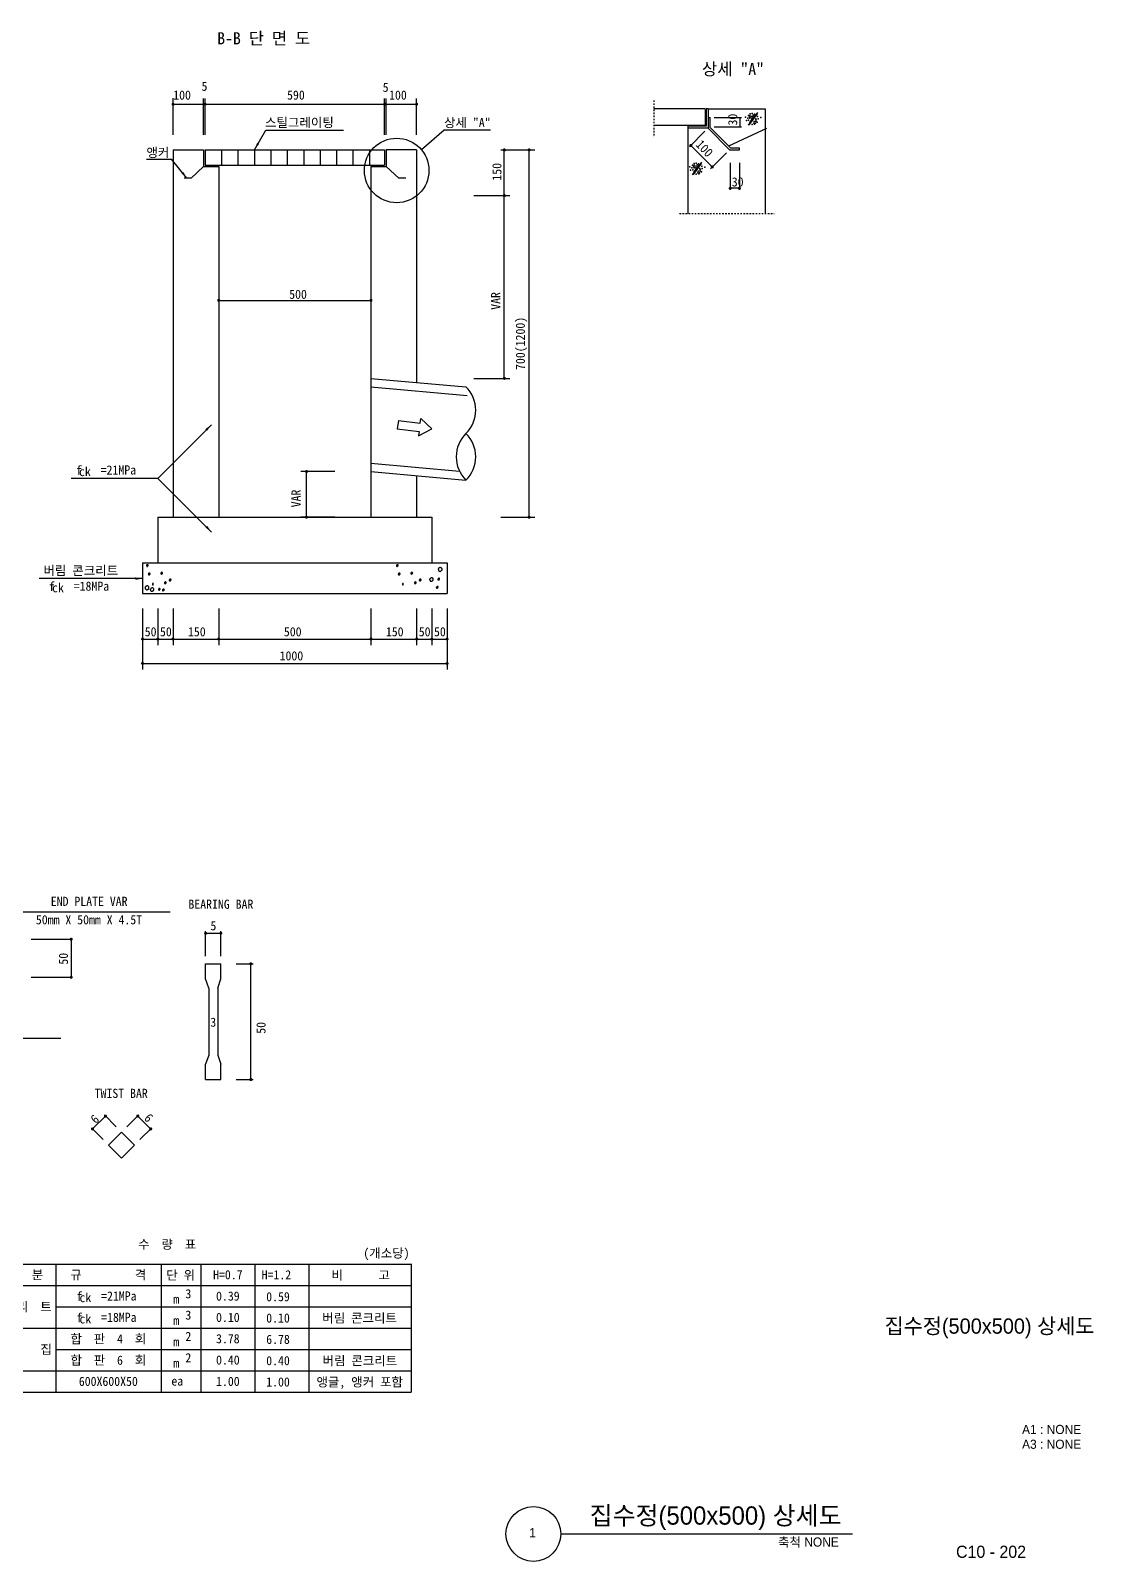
# Model space of a CAD drawing. Header units: inches. Extents: x 15 to 329, y 6 to 106.
# Drawn here: x 92.2 to 162, y 6 to 106.5 of the extents above; entities that cross this region are included whole.
import ezdxf
from ezdxf.enums import TextEntityAlignment as Align

# ---------------------------------------------------------------- set-up
doc = ezdxf.new("R2010")
doc.units = ezdxf.units.IN
doc.header["$MEASUREMENT"] = 0
for name, pattern in [('CENTER', [50.8, 31.75, -6.35, 6.35, -6.35]), ('CENTERX2', [4, 2.5, -0.5, 0.5, -0.5]), ('HIDDEN', [9.525, 6.35, -3.175])]:
    doc.linetypes.add(name, pattern=pattern)
for name, color, linetype in [('ARHT', 8, 'Continuous'), ('COBR', 3, 'Continuous'), ('COCN', 1, 'Continuous'), ('CODN', 1, 'Continuous'), ('COMM', 7, 'Continuous'), ('FORM', 7, 'Continuous'), ('TEXT', 3, 'Continuous'), ('XR-SHEET$1$SHT', 5, 'Continuous')]:
    doc.layers.add(name, color=color, linetype=linetype)
doc.styles.add('돋움', font='DotumChe.TTF')
doc.styles.add('돋음', font='Dotum.ttf')

# ---------------------------------------------------------------- blocks, each defined once
blk = doc.blocks.new('CONC')
at = {"layer": 'ARHT'}
for p, q in [((-5.3, -6.8), (5.8, 8.1)), ((-4.4, -6.4), (5.4, 6.6)), ((-3.8, -3.7), (2.4, 4.4))]:
    blk.add_line(p, q, dxfattribs=at)
for centre, radius in [((-3.7, 2.6), 0.54), ((-1.3, 3.4), 0.37), ((3.6, -2.4), 0.45), ((3.8, -0.9), 0.292)]:
    blk.add_circle(centre, radius, dxfattribs=at)
for p in [(-8.6, 2.6), (-6.2, 1.5), (-5.4, 4.3), (-3.6, 4.4), (-3.5, 1.2), (-3.3, 6.5), (-1.3, 1.2), (-0.9, 6.9), (0.2, 4.9), (1.9, 6.1), (3.3, 0.5), (5.5, 3.2), (6.2, 0.6), (9.3, 2.2), (-7.6, -1.5), (-5.1, -1), (-1, -6.1), (1, -4.6), (1.4, -2.5), (2, -5.8), (2.9, -4.6), (5.1, -3.5)]:
    blk.add_point(p, dxfattribs=at)

msp = doc.modelspace()

# ---------------------------------------------------------------- linework, layer by layer
at = {"layer": 'ARHT', "linetype": 'Continuous'}
for p, q in [((104.75, 98.65), (104.75, 97.65)), ((105.83, 98.65), (105.83, 97.65)), ((106.91, 98.65), (106.91, 97.65)), ((107.99, 98.65), (107.99, 97.65)), ((109.07, 98.65), (109.07, 97.65)), ((110.15, 98.65), (110.15, 97.65)), ((111.23, 98.65), (111.23, 97.65)), ((112.31, 98.65), (112.31, 97.65)), ((113.39, 98.65), (113.39, 97.65)), ((114.47, 98.65), (114.47, 97.65))]:
    msp.add_line(p, q, dxfattribs=at)
for centre, radius, start, end in [((99.89, 71.34), 0.0696, 141.0685, 160.1001), ((99.9, 71.32), 0.093, 124.6197, 141.0685), ((99.9, 71.32), 0.093, 108.1709, 124.6197), ((99.9, 71.34), 0.0696, 89.1393, 108.1709), ((99.9, 71.36), 0.0522, 64.7817, 89.1393), ((99.9, 71.38), 0.0343, 34.6197, 64.7817), ((99.9, 71.38), 0.0343, 4.4577, 34.6197), ((99.89, 71.38), 0.0522, 340.1001, 4.4577), ((116.31, 71.34), 0.0696, 141.0685, 160.1001), ((116.33, 71.32), 0.093, 124.6197, 141.0685), ((116.33, 71.32), 0.093, 108.1709, 124.6197), ((116.32, 71.34), 0.0696, 89.1393, 108.1709), ((116.32, 71.36), 0.0522, 64.7817, 89.1393), ((116.33, 71.38), 0.0343, 34.6197, 64.7817), ((116.33, 71.38), 0.0343, 4.4577, 34.6197), ((116.31, 71.38), 0.0522, 340.1001, 4.4577), ((99.87, 71.34), 0.0522, 160.1001, 184.4577), ((99.85, 71.34), 0.0343, 184.4577, 214.6197), ((99.85, 71.34), 0.0343, 214.6197, 244.7817), ((99.86, 71.36), 0.0522, 244.7817, 269.1393), ((99.86, 71.37), 0.0696, 269.1393, 288.1709), ((99.85, 71.4), 0.093, 288.1709, 304.6197), ((99.85, 71.4), 0.093, 304.6197, 321.0685), ((99.87, 71.38), 0.0696, 321.0685, 340.1001), ((100.01, 70.78), 0.0696, 141.0685, 160.1001), ((100, 70.79), 0.0522, 160.1001, 184.4577), ((99.98, 70.79), 0.0343, 184.4577, 214.6197), ((99.98, 70.79), 0.0343, 214.6197, 244.7817), ((100.03, 70.77), 0.093, 124.6197, 141.0685), ((99.99, 70.8), 0.0522, 244.7817, 269.1393), ((100.03, 70.77), 0.093, 108.1709, 124.6197), ((99.99, 70.82), 0.0696, 269.1393, 288.1709), ((100.02, 70.79), 0.0696, 89.1393, 108.1709), ((99.98, 70.84), 0.093, 288.1709, 304.6197), ((100.03, 70.81), 0.0522, 64.7817, 89.1393), ((99.98, 70.84), 0.093, 304.6197, 321.0685), ((100.03, 70.82), 0.0343, 34.6197, 64.7817), ((100, 70.83), 0.0696, 321.0685, 340.1001), ((100.03, 70.82), 0.0343, 4.4577, 34.6197), ((100.01, 70.82), 0.0522, 340.1001, 4.4577), ((100.82, 70.84), 0.0522, 160.1001, 184.4577), ((100.8, 70.84), 0.0343, 184.4577, 214.6197), ((100.83, 70.83), 0.0696, 141.0685, 160.1001), ((100.8, 70.84), 0.0343, 214.6197, 244.7817), ((100.85, 70.82), 0.093, 124.6197, 141.0685), ((100.81, 70.85), 0.0522, 244.7817, 269.1393), ((100.85, 70.82), 0.093, 108.1709, 124.6197), ((100.81, 70.87), 0.0696, 269.1393, 288.1709), ((100.84, 70.84), 0.0696, 89.1393, 108.1709), ((100.8, 70.89), 0.093, 288.1709, 304.6197), ((100.84, 70.86), 0.0522, 64.7817, 89.1393), ((100.8, 70.89), 0.093, 304.6197, 321.0685), ((100.85, 70.87), 0.0343, 34.6197, 64.7817), ((100.82, 70.88), 0.0696, 321.0685, 340.1001), ((100.85, 70.87), 0.0343, 4.4577, 34.6197), ((100.83, 70.87), 0.0522, 340.1001, 4.4577), ((101.39, 70.38), 0.0696, 141.0685, 160.1001), ((101.37, 70.39), 0.0522, 160.1001, 184.4577), ((101.35, 70.39), 0.0343, 184.4577, 214.6197), ((101.41, 70.37), 0.093, 124.6197, 141.0685), ((101.35, 70.39), 0.0343, 214.6197, 244.7817), ((101.41, 70.37), 0.093, 108.1709, 124.6197), ((101.4, 70.39), 0.0696, 89.1393, 108.1709), ((101.35, 70.44), 0.093, 288.1709, 304.6197), ((101.4, 70.41), 0.0522, 64.7817, 89.1393), ((101.35, 70.44), 0.093, 304.6197, 321.0685), ((101.41, 70.43), 0.0343, 34.6197, 64.7817), ((101.41, 70.43), 0.0343, 4.4577, 34.6197), ((101.37, 70.43), 0.0696, 321.0685, 340.1001), ((101.39, 70.42), 0.0522, 340.1001, 4.4577), ((116.29, 71.34), 0.0522, 160.1001, 184.4577), ((116.27, 71.34), 0.0343, 184.4577, 214.6197), ((116.27, 71.34), 0.0343, 214.6197, 244.7817), ((116.28, 71.36), 0.0522, 244.7817, 269.1393), ((116.28, 71.37), 0.0696, 269.1393, 288.1709), ((116.27, 71.4), 0.093, 288.1709, 304.6197), ((116.27, 71.4), 0.093, 304.6197, 321.0685), ((116.29, 71.38), 0.0696, 321.0685, 340.1001), ((116.44, 70.78), 0.0696, 141.0685, 160.1001), ((116.42, 70.79), 0.0522, 160.1001, 184.4577), ((116.4, 70.79), 0.0343, 184.4577, 214.6197), ((116.4, 70.79), 0.0343, 214.6197, 244.7817), ((116.45, 70.77), 0.093, 124.6197, 141.0685), ((116.41, 70.8), 0.0522, 244.7817, 269.1393), ((116.45, 70.77), 0.093, 108.1709, 124.6197), ((116.41, 70.82), 0.0696, 269.1393, 288.1709), ((116.45, 70.79), 0.0696, 89.1393, 108.1709), ((116.4, 70.84), 0.093, 288.1709, 304.6197), ((116.45, 70.81), 0.0522, 64.7817, 89.1393), ((116.4, 70.84), 0.093, 304.6197, 321.0685), ((116.45, 70.82), 0.0343, 34.6197, 64.7817), ((116.42, 70.83), 0.0696, 321.0685, 340.1001), ((116.45, 70.82), 0.0343, 4.4577, 34.6197), ((116.44, 70.82), 0.0522, 340.1001, 4.4577), ((117.26, 70.83), 0.0696, 141.0685, 160.1001), ((117.24, 70.84), 0.0522, 160.1001, 184.4577), ((117.22, 70.84), 0.0343, 184.4577, 214.6197), ((117.22, 70.84), 0.0343, 214.6197, 244.7817), ((117.27, 70.82), 0.093, 124.6197, 141.0685), ((117.23, 70.85), 0.0522, 244.7817, 269.1393), ((117.27, 70.82), 0.093, 108.1709, 124.6197), ((117.23, 70.87), 0.0696, 269.1393, 288.1709), ((117.27, 70.84), 0.0696, 89.1393, 108.1709), ((117.22, 70.89), 0.093, 288.1709, 304.6197), ((117.27, 70.86), 0.0522, 64.7817, 89.1393), ((117.22, 70.89), 0.093, 304.6197, 321.0685), ((117.27, 70.87), 0.0343, 34.6197, 64.7817), ((117.24, 70.88), 0.0696, 321.0685, 340.1001), ((117.27, 70.87), 0.0343, 4.4577, 34.6197), ((117.26, 70.87), 0.0522, 340.1001, 4.4577), ((117.81, 70.38), 0.0696, 141.0685, 160.1001), ((117.79, 70.39), 0.0522, 160.1001, 184.4577), ((117.78, 70.39), 0.0343, 184.4577, 214.6197), ((117.78, 70.39), 0.0343, 214.6197, 244.7817), ((117.83, 70.37), 0.093, 124.6197, 141.0685), ((117.83, 70.37), 0.093, 108.1709, 124.6197), ((117.82, 70.39), 0.0696, 89.1393, 108.1709), ((117.78, 70.44), 0.093, 288.1709, 304.6197), ((117.82, 70.41), 0.0522, 64.7817, 89.1393), ((117.78, 70.44), 0.093, 304.6197, 321.0685), ((117.83, 70.43), 0.0343, 34.6197, 64.7817), ((117.79, 70.43), 0.0696, 321.0685, 340.1001), ((117.83, 70.43), 0.0343, 4.4577, 34.6197), ((117.81, 70.42), 0.0522, 340.1001, 4.4577), ((118.55, 70.42), 0.121, 139.0231, 160.2494), ((118.53, 70.43), 0.107, 160.2494, 183.7542), ((118.52, 70.43), 0.0919, 183.7542, 209.1687), ((118.52, 70.43), 0.0919, 209.1687, 234.5832), ((118.56, 70.41), 0.138, 119.1687, 139.0231), ((118.56, 70.41), 0.138, 99.3143, 119.1687), ((118.56, 70.43), 0.121, 78.0881, 99.3143), ((118.56, 70.44), 0.107, 54.5832, 78.0881), ((118.53, 70.47), 0.138, 299.1687, 319.0231), ((118.57, 70.46), 0.0919, 29.1687, 54.5832), ((118.54, 70.46), 0.121, 319.0231, 340.2494), ((118.57, 70.46), 0.0919, 3.7542, 29.1687), ((118.55, 70.45), 0.107, 340.2494, 3.7542), ((119.03, 70.44), 0.0696, 141.0685, 160.1001), ((119.01, 70.45), 0.0522, 160.1001, 184.4577), ((118.99, 70.45), 0.0343, 184.4577, 214.6197), ((118.99, 70.45), 0.0343, 214.6197, 244.7817), ((119.05, 70.43), 0.093, 124.6197, 141.0685), ((119, 70.46), 0.0522, 244.7817, 269.1393), ((119.12, 71.1), 0.127, 161.612, 183.865), ((119.12, 71.1), 0.124, 183.865, 206.6001), ((119.05, 70.43), 0.093, 108.1709, 124.6197), ((119.12, 71.1), 0.131, 139.6882, 161.612), ((119, 70.48), 0.0696, 269.1393, 288.1709), ((119.11, 71.1), 0.12, 206.6001, 229.6882), ((119.12, 71.1), 0.131, 117.7644, 139.6882), ((119.04, 70.45), 0.0696, 89.1393, 108.1709), ((118.99, 70.5), 0.093, 288.1709, 304.6197), ((119.11, 71.1), 0.12, 229.6882, 252.7762), ((119.04, 70.47), 0.0522, 64.7817, 89.1393), ((118.99, 70.5), 0.093, 304.6197, 321.0685), ((119.12, 71.1), 0.127, 95.5113, 117.7644), ((119.05, 70.48), 0.0343, 34.6197, 64.7817), ((119.05, 70.48), 0.0343, 4.4577, 34.6197), ((119.01, 70.49), 0.0696, 321.0685, 340.1001), ((119.11, 71.1), 0.124, 252.7762, 275.5113), ((119.03, 70.48), 0.0522, 340.1001, 4.4577), ((119.12, 71.1), 0.124, 72.7762, 95.5113), ((119.11, 71.1), 0.127, 275.5113, 297.7644), ((119.12, 71.11), 0.12, 49.6882, 72.7762), ((119.11, 71.11), 0.131, 297.7644, 319.6882), ((119.12, 71.11), 0.12, 26.6001, 49.6882), ((119.11, 71.11), 0.131, 319.6882, 341.612), ((119.12, 71.1), 0.124, 3.865, 26.6001), ((119.12, 71.1), 0.127, 341.612, 3.865), ((99.87, 69.89), 0.131, 139.6882, 161.612), ((99.87, 69.89), 0.127, 161.612, 183.865), ((99.86, 69.89), 0.124, 183.865, 206.6001), ((99.86, 69.89), 0.12, 206.6001, 229.6882), ((99.87, 69.89), 0.131, 117.7644, 139.6882), ((99.86, 69.89), 0.12, 229.6882, 252.7762), ((99.87, 69.89), 0.127, 95.5113, 117.7644), ((99.86, 69.89), 0.124, 252.7762, 275.5113), ((99.87, 69.9), 0.124, 72.7762, 95.5113), ((99.86, 69.9), 0.127, 275.5113, 297.7644), ((99.87, 69.9), 0.12, 49.6882, 72.7762), ((99.86, 69.9), 0.131, 297.7644, 319.6882), ((99.87, 69.9), 0.12, 26.6001, 49.6882), ((99.86, 69.9), 0.131, 319.6882, 341.612), ((99.86, 69.9), 0.124, 3.865, 26.6001), ((99.86, 69.9), 0.127, 341.612, 3.865), ((100.2, 69.76), 0.121, 139.0231, 160.2494), ((100.18, 69.77), 0.107, 160.2494, 183.7542), ((100.17, 69.76), 0.0919, 183.7542, 209.1687), ((100.17, 69.76), 0.0919, 209.1687, 234.5832), ((100.21, 69.75), 0.138, 119.1687, 139.0231), ((100.18, 69.78), 0.107, 234.5832, 258.0881), ((100.21, 69.75), 0.138, 99.3143, 119.1687), ((100.18, 69.79), 0.121, 258.0881, 279.3143), ((100.21, 69.77), 0.121, 78.0881, 99.3143), ((100.18, 69.81), 0.138, 279.3143, 299.1687), ((100.3, 70.14), 0.0768, 156.6957, 169.8834), ((100.35, 70.14), 0.13, 169.8834, 180), ((100.35, 70.14), 0.13, 180, 190.1166), ((100.3, 70.13), 0.0768, 190.1166, 203.3043), ((100.27, 70.16), 0.0408, 133.8783, 156.6957), ((100.27, 70.11), 0.0408, 203.3043, 226.1217), ((100.21, 69.78), 0.107, 54.5832, 78.0881), ((100.25, 70.18), 0.0114, 90, 133.8783), ((100.25, 70.09), 0.0114, 226.1217, 270), ((100.18, 69.81), 0.138, 299.1687, 319.0231), ((100.23, 70.16), 0.0408, 23.3043, 46.1217), ((100.25, 70.18), 0.0114, 46.1217, 90), ((100.23, 70.11), 0.0408, 313.8783, 336.6957), ((100.25, 70.09), 0.0114, 270, 313.8783), ((100.19, 70.14), 0.0768, 10.1166, 23.3043), ((100.19, 70.13), 0.0768, 336.6957, 349.8834), ((100.14, 70.14), 0.13, 0, 10.1166), ((100.14, 70.14), 0.13, 349.8834, 0), ((100.22, 69.79), 0.0919, 29.1687, 54.5832), ((100.19, 69.8), 0.121, 319.0231, 340.2494), ((100.22, 69.79), 0.0919, 3.7542, 29.1687), ((100.2, 69.79), 0.107, 340.2494, 3.7542), ((100.68, 69.78), 0.0696, 141.0685, 160.1001), ((100.66, 69.79), 0.0522, 160.1001, 184.4577), ((100.64, 69.78), 0.0343, 184.4577, 214.6197), ((100.64, 69.78), 0.0343, 214.6197, 244.7817), ((100.7, 69.76), 0.093, 124.6197, 141.0685), ((100.65, 69.8), 0.0522, 244.7817, 269.1393), ((100.7, 69.76), 0.093, 108.1709, 124.6197), ((100.65, 69.82), 0.0696, 269.1393, 288.1709), ((100.69, 69.79), 0.0696, 89.1393, 108.1709), ((100.64, 69.84), 0.093, 288.1709, 304.6197), ((100.69, 69.8), 0.0522, 64.7817, 89.1393), ((100.64, 69.84), 0.093, 304.6197, 321.0685), ((100.7, 69.82), 0.0343, 34.6197, 64.7817), ((100.7, 69.82), 0.0343, 4.4577, 34.6197), ((100.66, 69.83), 0.0696, 321.0685, 340.1001), ((100.68, 69.82), 0.0522, 340.1001, 4.4577), ((100.92, 69.73), 0.0522, 160.1001, 184.4577), ((100.91, 69.73), 0.0343, 184.4577, 214.6197), ((100.94, 69.72), 0.0696, 141.0685, 160.1001), ((100.91, 69.73), 0.0343, 214.6197, 244.7817), ((100.96, 69.71), 0.093, 124.6197, 141.0685), ((100.91, 69.75), 0.0522, 244.7817, 269.1393), ((100.96, 69.71), 0.093, 108.1709, 124.6197), ((100.91, 69.76), 0.0696, 269.1393, 288.1709), ((100.95, 69.73), 0.0696, 89.1393, 108.1709), ((100.91, 69.79), 0.093, 288.1709, 304.6197), ((100.95, 69.75), 0.0522, 64.7817, 89.1393), ((100.91, 69.79), 0.093, 304.6197, 321.0685), ((100.96, 69.77), 0.0343, 34.6197, 64.7817), ((100.93, 69.77), 0.0696, 321.0685, 340.1001), ((100.96, 69.77), 0.0343, 4.4577, 34.6197), ((100.94, 69.76), 0.0522, 340.1001, 4.4577), ((101.07, 70.2), 0.0696, 141.0685, 160.1001), ((101.05, 70.21), 0.0522, 160.1001, 184.4577), ((101.04, 70.21), 0.0343, 184.4577, 214.6197), ((101.04, 70.21), 0.0343, 214.6197, 244.7817), ((101.09, 70.19), 0.093, 124.6197, 141.0685), ((101.04, 70.22), 0.0522, 244.7817, 269.1393), ((101.09, 70.19), 0.093, 108.1709, 124.6197), ((101.04, 70.24), 0.0696, 269.1393, 288.1709), ((101.08, 70.21), 0.0696, 89.1393, 108.1709), ((101.04, 70.26), 0.093, 288.1709, 304.6197), ((101.08, 70.23), 0.0522, 64.7817, 89.1393), ((101.04, 70.26), 0.093, 304.6197, 321.0685), ((101.09, 70.24), 0.0343, 34.6197, 64.7817), ((101.05, 70.25), 0.0696, 321.0685, 340.1001), ((101.09, 70.24), 0.0343, 4.4577, 34.6197), ((101.07, 70.24), 0.0522, 340.1001, 4.4577), ((101.36, 70.4), 0.0522, 244.7817, 269.1393), ((101.36, 70.42), 0.0696, 269.1393, 288.1709), ((116.77, 70.14), 0.13, 169.8834, 180), ((116.77, 70.14), 0.13, 180, 190.1166), ((116.69, 70.16), 0.0408, 133.8783, 156.6957), ((116.72, 70.14), 0.0768, 156.6957, 169.8834), ((116.72, 70.13), 0.0768, 190.1166, 203.3043), ((116.69, 70.11), 0.0408, 203.3043, 226.1217), ((116.67, 70.18), 0.0114, 90, 133.8783), ((116.67, 70.09), 0.0114, 226.1217, 270), ((116.67, 70.18), 0.0114, 46.1217, 90), ((116.67, 70.09), 0.0114, 270, 313.8783), ((116.65, 70.16), 0.0408, 23.3043, 46.1217), ((116.65, 70.11), 0.0408, 313.8783, 336.6957), ((116.61, 70.14), 0.0768, 10.1166, 23.3043), ((116.56, 70.14), 0.13, 0, 10.1166), ((116.56, 70.14), 0.13, 349.8834, 0), ((116.61, 70.13), 0.0768, 336.6957, 349.8834), ((117.48, 70.21), 0.0522, 160.1001, 184.4577), ((117.46, 70.21), 0.0343, 184.4577, 214.6197), ((117.49, 70.2), 0.0696, 141.0685, 160.1001), ((117.46, 70.21), 0.0343, 214.6197, 244.7817), ((117.51, 70.19), 0.093, 124.6197, 141.0685), ((117.47, 70.22), 0.0522, 244.7817, 269.1393), ((117.51, 70.19), 0.093, 108.1709, 124.6197), ((117.47, 70.24), 0.0696, 269.1393, 288.1709), ((117.5, 70.21), 0.0696, 89.1393, 108.1709), ((117.46, 70.26), 0.093, 288.1709, 304.6197), ((117.5, 70.23), 0.0522, 64.7817, 89.1393), ((117.46, 70.26), 0.093, 304.6197, 321.0685), ((117.51, 70.24), 0.0343, 34.6197, 64.7817), ((117.48, 70.25), 0.0696, 321.0685, 340.1001), ((117.51, 70.24), 0.0343, 4.4577, 34.6197), ((117.49, 70.24), 0.0522, 340.1001, 4.4577), ((117.78, 70.4), 0.0522, 244.7817, 269.1393), ((117.78, 70.42), 0.0696, 269.1393, 288.1709), ((118.53, 70.44), 0.107, 234.5832, 258.0881), ((118.53, 70.45), 0.121, 258.0881, 279.3143), ((118.53, 70.47), 0.138, 279.3143, 299.1687), ((118.93, 69.91), 0.0696, 141.0685, 160.1001), ((118.91, 69.91), 0.0522, 160.1001, 184.4577), ((118.9, 69.91), 0.0343, 184.4577, 214.6197), ((118.9, 69.91), 0.0343, 214.6197, 244.7817), ((118.95, 69.89), 0.093, 124.6197, 141.0685), ((118.9, 69.93), 0.0522, 244.7817, 269.1393), ((118.95, 69.89), 0.093, 108.1709, 124.6197), ((118.9, 69.95), 0.0696, 269.1393, 288.1709), ((118.94, 69.92), 0.0696, 89.1393, 108.1709), ((118.9, 69.97), 0.093, 288.1709, 304.6197), ((118.94, 69.93), 0.0522, 64.7817, 89.1393), ((118.9, 69.97), 0.093, 304.6197, 321.0685), ((118.95, 69.95), 0.0343, 34.6197, 64.7817), ((118.91, 69.95), 0.0696, 321.0685, 340.1001), ((118.95, 69.95), 0.0343, 4.4577, 34.6197), ((118.93, 69.95), 0.0522, 340.1001, 4.4577)]:
    msp.add_arc(centre, radius, start, end, dxfattribs=at)
at = {"layer": 'COBR'}
for p, q in [((136.72, 101.34), (136.72, 100.07)), ((136.72, 100.77), (136.85, 100.77)), ((136.85, 100.13), (136.85, 100.77)), ((136.72, 100.07), (135.38, 100.07)), ((136.72, 100.07), (138.13, 98.66)), ((136.85, 100.13), (138.19, 98.79)), ((138.13, 98.66), (138.77, 98.66)), ((138.19, 98.79), (138.77, 98.79)), ((138.77, 98.66), (138.77, 98.79)), ((103.57, 97.55), (102.75, 96.79)), ((115.57, 97.55), (116.4, 96.79)), ((102.75, 96.79), (102.29, 96.79)), ((116.85, 96.79), (116.4, 96.79))]:
    msp.add_line(p, q, dxfattribs=at)
at = {"layer": 'COCN', "linetype": 'CENTER', "ltscale": 5}
msp.add_circle((116.26, 97.3), 2.12, dxfattribs=at)
at = {"layer": 'CODN', "linetype": 'Continuous'}
for p, q in [((101.57, 99.65), (101.57, 102.05)), ((101.57, 101.65), (117.57, 101.65)), ((103.57, 99.65), (103.57, 102.02)), ((103.57, 100.27), (103.57, 102.02)), ((103.67, 99.65), (103.67, 102.02)), ((103.67, 100.27), (103.67, 102.02)), ((115.47, 99.65), (115.47, 102.02)), ((115.47, 100.27), (115.47, 102.02)), ((115.57, 99.65), (115.57, 102.02)), ((115.57, 100.27), (115.57, 102.02)), ((117.57, 99.65), (117.57, 102.02)), ((106.91, 98.65), (107.67, 99.94)), ((107.67, 99.94), (112.76, 99.94)), ((123.1, 98.65), (125.33, 98.65)), ((123.33, 83.65), (123.33, 98.65)), ((124.96, 74.53), (124.96, 98.65)), ((99.83, 98.05), (101.46, 98.05)), ((102.48, 96.79), (101.46, 98.05)), ((121.33, 95.65), (123.7, 95.65)), ((104.57, 88.77), (114.57, 88.77)), ((121.33, 83.65), (123.7, 83.65)), ((100.57, 77.08), (104.09, 80.6)), ((112.19, 77.53), (109.96, 77.53)), ((110.34, 74.53), (110.34, 77.53)), ((100.57, 77.08), (94.88, 77.08)), ((100.57, 77.08), (104.09, 73.56)), ((112.19, 74.53), (109.96, 74.53)), ((123.1, 74.53), (125.33, 74.53)), ((99.57, 70.5), (92.77, 70.5)), ((99.57, 68.53), (99.57, 64.53)), ((100.57, 68.53), (100.57, 66.13)), ((100.57, 68.53), (100.57, 66.38)), ((101.57, 68.53), (101.57, 66.13)), ((101.57, 68.53), (101.57, 66.38)), ((104.57, 68.53), (104.57, 66.13)), ((104.57, 68.53), (104.57, 66.38)), ((114.57, 68.53), (114.57, 66.13)), ((114.57, 68.53), (114.57, 66.38)), ((117.57, 68.53), (117.57, 66.13)), ((117.57, 68.53), (117.57, 66.38)), ((118.57, 68.53), (118.57, 66.13)), ((118.57, 68.53), (118.57, 66.38)), ((119.57, 68.53), (119.57, 64.53)), ((119.57, 68.53), (119.57, 66.15)), ((99.57, 66.53), (119.57, 66.53)), ((99.57, 64.93), (119.57, 64.93))]:
    msp.add_line(p, q, dxfattribs=at)
at = {"layer": 'CODN'}
for p, q in [((137.12, 100.77), (138.91, 100.77)), ((138.8, 100.77), (138.8, 100.17)), ((117.88, 98.67), (119.37, 99.96)), ((119.37, 99.96), (122.43, 99.96)), ((136.51, 99.87), (135.49, 98.85)), ((137.12, 100.17), (138.91, 100.17)), ((138.07, 98.91), (140.57, 100.07)), ((135.58, 98.94), (136.99, 97.53)), ((137.93, 98.45), (136.88, 97.41)), ((138.17, 97.81), (138.17, 96.02)), ((138.77, 97.81), (138.77, 96.02)), ((138.77, 96.13), (138.17, 96.13)), ((90.77, 48.63), (101.39, 48.63)), ((103.71, 45.71), (103.71, 47.36)), ((104.71, 45.71), (104.71, 47.36)), ((92.26, 46.82), (94.96, 46.82)), ((94.88, 46.82), (94.88, 44.32)), ((103.71, 47.21), (104.71, 47.21)), ((92.26, 44.32), (94.96, 44.32)), ((105.71, 45.21), (106.83, 45.21)), ((106.68, 37.61), (106.68, 45.21)), ((87.4, 40.33), (94.21, 40.33)), ((105.71, 37.61), (106.83, 37.61)), ((97.13, 35.21), (96.28, 34.36)), ((97.83, 34.5), (97.06, 35.28)), ((98.54, 34.5), (99.32, 35.28)), ((100.1, 34.36), (99.25, 35.21)), ((96.99, 33.66), (96.21, 34.43)), ((99.39, 33.66), (100.17, 34.43))]:
    msp.add_line(p, q, dxfattribs=at)
at = {"layer": 'CODN', "linetype": 'Continuous', "const_width": 0.1}
for points in [[(101.52, 101.65, 1), (101.62, 101.65, 1)], [(103.62, 101.65, 1), (103.72, 101.65, 1)], [(115.42, 101.65, 1), (115.52, 101.65, 1)], [(117.52, 101.65, 1), (117.62, 101.65, 1)], [(123.28, 98.65, 1), (123.38, 98.65, 1)], [(124.91, 98.65, 1), (125.01, 98.65, 1)], [(135.53, 98.94, 1), (135.63, 98.94, 1)], [(136.94, 97.53, 1), (137.04, 97.53, 1)], [(123.28, 95.65, 1), (123.38, 95.65, 1)], [(138.12, 96.13, 1), (138.22, 96.13, 1)], [(138.72, 96.13, 1), (138.82, 96.13, 1)], [(104.52, 88.77, 1), (104.62, 88.77, 1)], [(114.52, 88.77, 1), (114.62, 88.77, 1)], [(123.28, 83.65, 1), (123.38, 83.65, 1)], [(110.29, 77.53, 1), (110.39, 77.53, 1)], [(110.29, 74.53, 1), (110.39, 74.53, 1)], [(124.91, 74.53, 1), (125.01, 74.53, 1)], [(99.52, 66.53, 1), (99.62, 66.53, 1)], [(100.52, 66.53, 1), (100.62, 66.53, 1)], [(101.52, 66.53, 1), (101.62, 66.53, 1)], [(104.52, 66.53, 1), (104.62, 66.53, 1)], [(114.52, 66.53, 1), (114.62, 66.53, 1)], [(117.52, 66.53, 1), (117.62, 66.53, 1)], [(118.52, 66.53, 1), (118.62, 66.53, 1)], [(119.52, 66.53, 1), (119.62, 66.53, 1)], [(99.52, 64.93, 1), (99.62, 64.93, 1)], [(119.52, 64.93, 1), (119.62, 64.93, 1)], [(103.66, 47.21, 1), (103.76, 47.21, 1)], [(104.66, 47.21, 1), (104.76, 47.21, 1)], [(94.83, 46.82, 1), (94.93, 46.82, 1)], [(106.63, 45.21, 1), (106.73, 45.21, 1)], [(94.83, 44.32, 1), (94.93, 44.32, 1)], [(106.63, 37.61, 1), (106.73, 37.61, 1)], [(97.08, 35.21, 1), (97.18, 35.21, 1)], [(99.2, 35.21, 1), (99.3, 35.21, 1)], [(96.23, 34.36, 1), (96.33, 34.36, 1)], [(100.05, 34.36, 1), (100.15, 34.36, 1)]]:
    msp.add_lwpolyline(points, format="xyb", close=True, dxfattribs=at)
at = {"layer": 'CODN', "linetype": 'CENTERX2', "ltscale": 0.02}
msp.add_lwpolyline([(133.16, 101.9), (133.16, 99.5)], dxfattribs=at)
at = {"layer": 'CODN', "linetype": 'CENTERX2', "ltscale": 0.04}
msp.add_lwpolyline([(134.84, 94.47), (141.05, 94.47)], dxfattribs=at)
at = {"layer": 'CODN', "linetype": 'Continuous'}
for points in [[(107.22, 99.03), (107.09, 99.11), (106.91, 98.65)], [(102.24, 97.21), (102.12, 97.11), (102.48, 96.79)], [(103.69, 80.32), (103.8, 80.2), (104.09, 80.6)], [(103.82, 73.96), (103.7, 73.85), (104.09, 73.56)], [(99.09, 70.58), (99.09, 70.42), (99.57, 70.5)]]:
    msp.add_solid(points, dxfattribs=at)
at = {"layer": 'COMM'}
for p, q in [((136.53, 101.34), (133.16, 101.34)), ((136.53, 101.34), (136.53, 100.26)), ((136.72, 101.34), (136.58, 101.34)), ((136.58, 101.34), (136.58, 100.2)), ((136.72, 101.34), (140.46, 101.34)), ((140.46, 101.34), (140.46, 94.47)), ((136.53, 100.26), (133.16, 100.26)), ((136.58, 100.2), (135.38, 100.2)), ((135.38, 100.2), (135.38, 100.07)), ((135.38, 100.07), (135.38, 94.47)), ((101.57, 98.65), (101.57, 74.53)), ((101.57, 98.65), (103.57, 98.65)), ((103.57, 98.65), (103.57, 97.55)), ((103.67, 98.65), (115.47, 98.65)), ((103.67, 98.65), (103.67, 97.65)), ((115.47, 98.65), (115.47, 97.65)), ((117.57, 98.65), (115.57, 98.65)), ((115.57, 98.65), (115.57, 97.55)), ((117.57, 98.65), (117.57, 83.38)), ((103.57, 97.55), (104.57, 97.55)), ((103.67, 97.65), (115.47, 97.65)), ((104.57, 97.55), (104.57, 74.53)), ((114.57, 97.55), (114.57, 74.53)), ((114.57, 97.55), (115.57, 97.55)), ((114.57, 83.65), (120.81, 83.09)), ((116.37, 80.88), (116.3, 80.34)), ((116.37, 80.88), (117.8, 80.71)), ((117.8, 80.71), (117.84, 81.01)), ((117.84, 81.01), (118.57, 80.34)), ((116.3, 80.34), (117.73, 80.17)), ((117.7, 79.88), (118.57, 80.34)), ((117.73, 80.17), (117.7, 79.88)), ((114.57, 77.53), (120.81, 76.97)), ((117.57, 77.26), (117.57, 74.53)), ((100.57, 74.53), (118.57, 74.53)), ((100.57, 74.53), (100.57, 71.53)), ((118.57, 74.53), (118.57, 71.53)), ((99.57, 71.53), (119.57, 71.53)), ((99.57, 71.53), (99.57, 69.53)), ((119.57, 71.53), (119.57, 69.53)), ((99.57, 69.53), (119.57, 69.53)), ((103.71, 45.21), (104.71, 45.21)), ((103.71, 44.21), (103.71, 45.21)), ((104.71, 44.21), (104.71, 45.21)), ((103.91, 43.61), (103.71, 44.21)), ((103.91, 43.61), (103.91, 39.21)), ((104.51, 43.61), (104.71, 44.21)), ((104.51, 43.61), (104.51, 39.21)), ((103.91, 39.21), (103.71, 38.61)), ((104.51, 39.21), (104.71, 38.61)), ((103.71, 37.61), (103.71, 38.61)), ((104.71, 37.61), (104.71, 38.61)), ((103.71, 37.61), (104.71, 37.61)), ((98.19, 34.15), (97.34, 33.3)), ((97.34, 33.3), (98.19, 32.45)), ((99.04, 33.3), (98.19, 34.15)), ((98.19, 32.45), (99.04, 33.3))]:
    msp.add_line(p, q, dxfattribs=at)
at = {"layer": 'COMM', "linetype": 'HIDDEN'}
for p, q in [((114.57, 83.09), (121.24, 82.49)), ((114.57, 78.09), (120.39, 77.56))]:
    msp.add_line(p, q, dxfattribs=at)
at = {"layer": 'COMM'}
for centre, start, end in [((119.29, 81.56), 314.8107, 45.1893), ((122.33, 78.5), 134.8107, 225.1893), ((119.29, 78.5), 314.8107, 45.1893)]:
    msp.add_arc(centre, 2.16, start, end, dxfattribs=at)
at = {"layer": 'FORM'}
for p, q in [((88, 25.49), (117.22, 25.49)), ((88, 25.49), (117.22, 25.49)), ((93.86, 25.49), (93.86, 17.09)), ((100.78, 25.49), (100.78, 17.09)), ((103.4, 25.49), (103.4, 17.09)), ((106.95, 25.49), (106.95, 17.09)), ((110.5, 25.49), (110.5, 17.09)), ((117.22, 25.5), (117.22, 17.09)), ((88, 24.09), (117.22, 24.09)), ((93.86, 22.69), (117.22, 22.69)), ((88, 21.29), (117.22, 21.29)), ((93.86, 19.89), (117.22, 19.89)), ((88, 18.49), (117.22, 18.49)), ((88, 17.09), (117.22, 17.09))]:
    msp.add_line(p, q, dxfattribs=at)
at = {"layer": 'XR-SHEET$1$SHT', "color": 7}
msp.add_line((127.04, 7.78), (146.21, 7.78), dxfattribs=at)
msp.add_circle((125.24, 7.77), 1.8, dxfattribs=at)

# ---------------------------------------------------------------- block references
at = {"layer": 'ARHT', "xscale": 0.05555555224423275, "yscale": 0.05555555224423275, "zscale": 0.05555555224423275}
for p in [(139.66, 100.66), (135.99, 97.4)]:
    msp.add_blockref('CONC', p, dxfattribs=at)

# ---------------------------------------------------------------- texts
at = {"layer": 'TEXT', "style": '돋움'}
for s, height, p in [('B-B 단 면 도', 0.8, (104.47, 105.58)), ('100', 0.6, (101.58, 101.95)), ('5', 0.6, (103.44, 102.53)), ('590', 0.6, (109.06, 101.95)), ('5', 0.6, (115.34, 102.46)), ('100', 0.6, (115.76, 101.95)), ('스틸그레이팅', 0.6, (107.61, 100.15)), ('앵커', 0.6, (99.82, 98.18)), ('30', 0.6, (138.27, 96.25)), ('50', 0.6, (99.71, 66.71)), ('50', 0.6, (100.71, 66.71)), ('150', 0.6, (102.55, 66.71)), ('500', 0.6, (108.85, 66.71)), ('150', 0.6, (115.55, 66.71)), ('50', 0.6, (117.71, 66.71)), ('50', 0.6, (118.71, 66.71)), ('1000', 0.6, (108.57, 65.13)), ('BEARING BAR', 0.6, (102.58, 48.82)), ('TWIST BAR', 0.6, (96.42, 36.4)), ('수  량  표', 0.6, (99.28, 26.49)), ('(개소당)', 0.6, (114.07, 25.91)), ('단 위', 0.6, (101.12, 24.46)), ('비      고', 0.6, (111.98, 24.46)), ('H=1.2', 0.6, (107.39, 24.49)), ('m', 0.6, (101.59, 22.89)), ('3', 0.6, (102.38, 23.24)), ('0.59', 0.6, (107.69, 23.05)), ('3', 0.6, (102.38, 21.84)), ('0.10', 0.6, (107.69, 21.65)), ('버림 콘크리트', 0.6, (111.37, 21.65)), ('m', 0.6, (101.59, 21.49)), ('m', 0.6, (101.59, 20.09)), ('2', 0.6, (102.38, 20.44)), ('6.78', 0.6, (107.69, 20.25)), ('m', 0.6, (101.59, 18.69)), ('2', 0.6, (102.38, 19.04)), ('0.40', 0.6, (107.69, 18.85)), ('버림 콘크리트', 0.6, (111.39, 18.85)), ('앵글, 앵커 포함', 0.6, (110.99, 17.45)), ('ea', 0.6, (101.46, 17.51)), ('1.00', 0.6, (107.69, 17.45))]:
    msp.add_text(s, height=height, dxfattribs=at).set_placement(p)
for s, height, p in [('상세 "A"', 0.8, (138.35, 103.56)), ('END PLATE VAR', 0.6, (96.06, 49.01)), ('50mm X 50mm X 4.5T', 0.6, (96.05, 47.8))]:
    msp.add_text(s, height=height, dxfattribs=at).set_placement(p, align=Align.CENTER)
for s, p in [('상세 "A"', (120.9, 100.45)), ('f', (95.39, 77.63)), ('ck', (95.78, 77.54)), ('=21MPa', (97.98, 77.63)), ('f', (93.61, 70)), ('ck', (94.01, 69.91)), ('=18MPa', (96.21, 70)), ('5', (104.22, 47.7)), ('3', (104.21, 41.37)), ('f', (95.42, 23.39)), ('ck', (95.81, 23.3)), ('=21MPa', (98.01, 23.39)), ('f', (95.42, 21.99)), ('ck', (95.81, 21.9)), ('=18MPa', (98.01, 21.99))]:
    msp.add_text(s, height=0.6, dxfattribs=at).set_placement(p, align=Align.MIDDLE)
for s, rotation, p in [('30', 90, (138.63, 100.25)), ('100', 313.77, (135.86, 98.96)), ('150', 90, (123.14, 96.63)), ('VAR', 90, (123.06, 88.15)), ('700(1200)', 90, (124.68, 84.2)), ('VAR', 90, (109.95, 75.18))]:
    msp.add_text(s, height=0.6, rotation=rotation, dxfattribs=at).set_placement(p)
for s, p in [('500', (109.78, 89.17)), ('버림 콘크리트', (95.51, 71.03)), ('구       분', (90.93, 24.79)), ('규         격', (97.32, 24.79)), ('H=0.7', (105.17, 24.79)), ('0.39', (105.17, 23.39)), ('콘  크  리  트', (90.93, 22.69)), ('0.10', (105.17, 21.99)), ('거    푸    집', (90.93, 19.89)), ('합  판  4  회', (97.32, 20.58)), ('3.78', (105.17, 20.59)), ('합  판  6  회', (97.32, 19.18)), ('0.40', (105.17, 19.19)), ('600X600X50', (97.32, 17.79)), ('1.00', (105.17, 17.79))]:
    msp.add_text(s, height=0.6, dxfattribs=at).set_placement(p, align=Align.MIDDLE_CENTER)
for s, rotation, p in [('50', 90, (94.37, 45.54)), ('50', 90, (107.35, 41)), ('6', 45, (96.43, 35.01)), ('6', 314.8856, (99.97, 35.09))]:
    msp.add_text(s, height=0.6, rotation=rotation, dxfattribs=at).set_placement(p, align=Align.MIDDLE)
at = {"layer": 'XR-SHEET$1$SHT', "color": 3, "style": '돋음'}
for s, height, p in [('집수정(500x500) 상세도', 1, (155.2, 21.42)), ('A1 : NONE', 0.6, (159.28, 14.63)), ('A3 : NONE', 0.6, (159.28, 13.66)), ('C10 - 202', 0.8, (155.3, 6.6))]:
    msp.add_text(s, height=height, dxfattribs=at).set_placement(p, align=Align.MIDDLE_CENTER)
msp.add_text('집수정(500x500) 상세도', height=1.2, dxfattribs=at).set_placement((145.48, 8.02), align=Align.BOTTOM_RIGHT)
msp.add_text('1', height=0.6, dxfattribs=at).set_placement((125.18, 7.85), align=Align.MIDDLE)
msp.add_text('축척 NONE', height=0.6, dxfattribs=at).set_placement((145.3, 7.54), align=Align.TOP_RIGHT)

doc.saveas('drawing.dxf')
